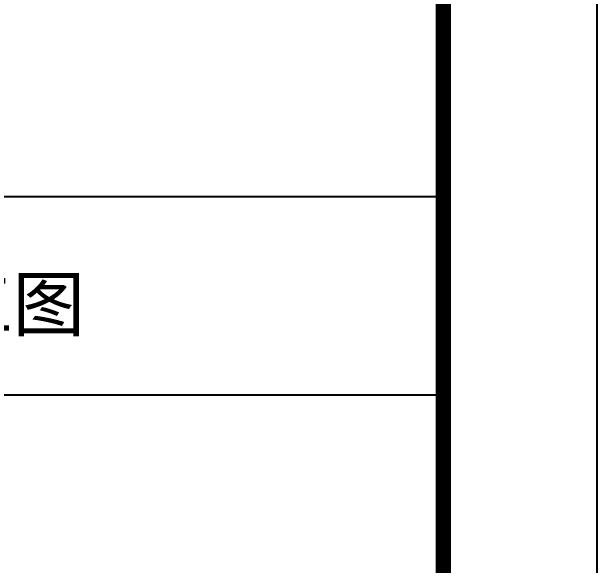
# Model space of a CAD drawing. Extents: x -737978 to 768813, y -372247 to 1140308.
# Drawn here: x 417619 to 421425, y -145398 to -141797 of the extents above; entities that cross this region are included whole.
import ezdxf

# ---------------------------------------------------------------- set-up
doc = ezdxf.new("R2010")
doc.units = 0
doc.header["$LTSCALE"] = 10
doc.header["$MEASUREMENT"] = 0
doc.layers.get('0').update_dxf_attribs({"linetype": 'CONTINUOUS'})
doc.layers.add('PUB_TITLE', color=4, linetype='CONTINUOUS')
doc.styles.add('-宋体', font='', dxfattribs={"width": 0.8})
doc.styles.get('-宋体').set_extended_font_data('SimSun')

# ---------------------------------------------------------------- blocks, each defined once
blk = doc.blocks.new('TQ1')
at = {"layer": 'PUB_TITLE'}
for p, q in [((-49854.8, -407354.8), (-43854.8, -407354.8)), ((-49854.8, -408254.8), (-43854.8, -408254.8))]:
    blk.add_line(p, q, dxfattribs=at)
at = {"layer": 'PUB_TITLE', "style": '-宋体'}
blk.add_text('施工图', height=240, dxfattribs=at).set_placement((-46462.9, -407963.2))

msp = doc.modelspace()

# ---------------------------------------------------------------- linework, layer by layer
at = {"layer": 'PUB_TITLE'}
msp.add_lwpolyline([(337324.9, -159910.6), (421424.9, -159910.6), (421424.9, -100510.6), (337324.9, -100510.6)], close=True, dxfattribs=at)
at = {"layer": 'PUB_TITLE', "const_width": 100}
msp.add_lwpolyline([(339824.9, -158910.6), (420424.9, -158910.6), (420424.9, -101510.6), (339824.9, -101510.6)], close=True, dxfattribs=at)

# ---------------------------------------------------------------- block references
at = {"xscale": 1.433507481003284, "yscale": 1.433507481003284, "zscale": 1.433507481003284}
msp.add_blockref('TQ1', (483291, 440948), dxfattribs=at)

doc.saveas('drawing.dxf')
